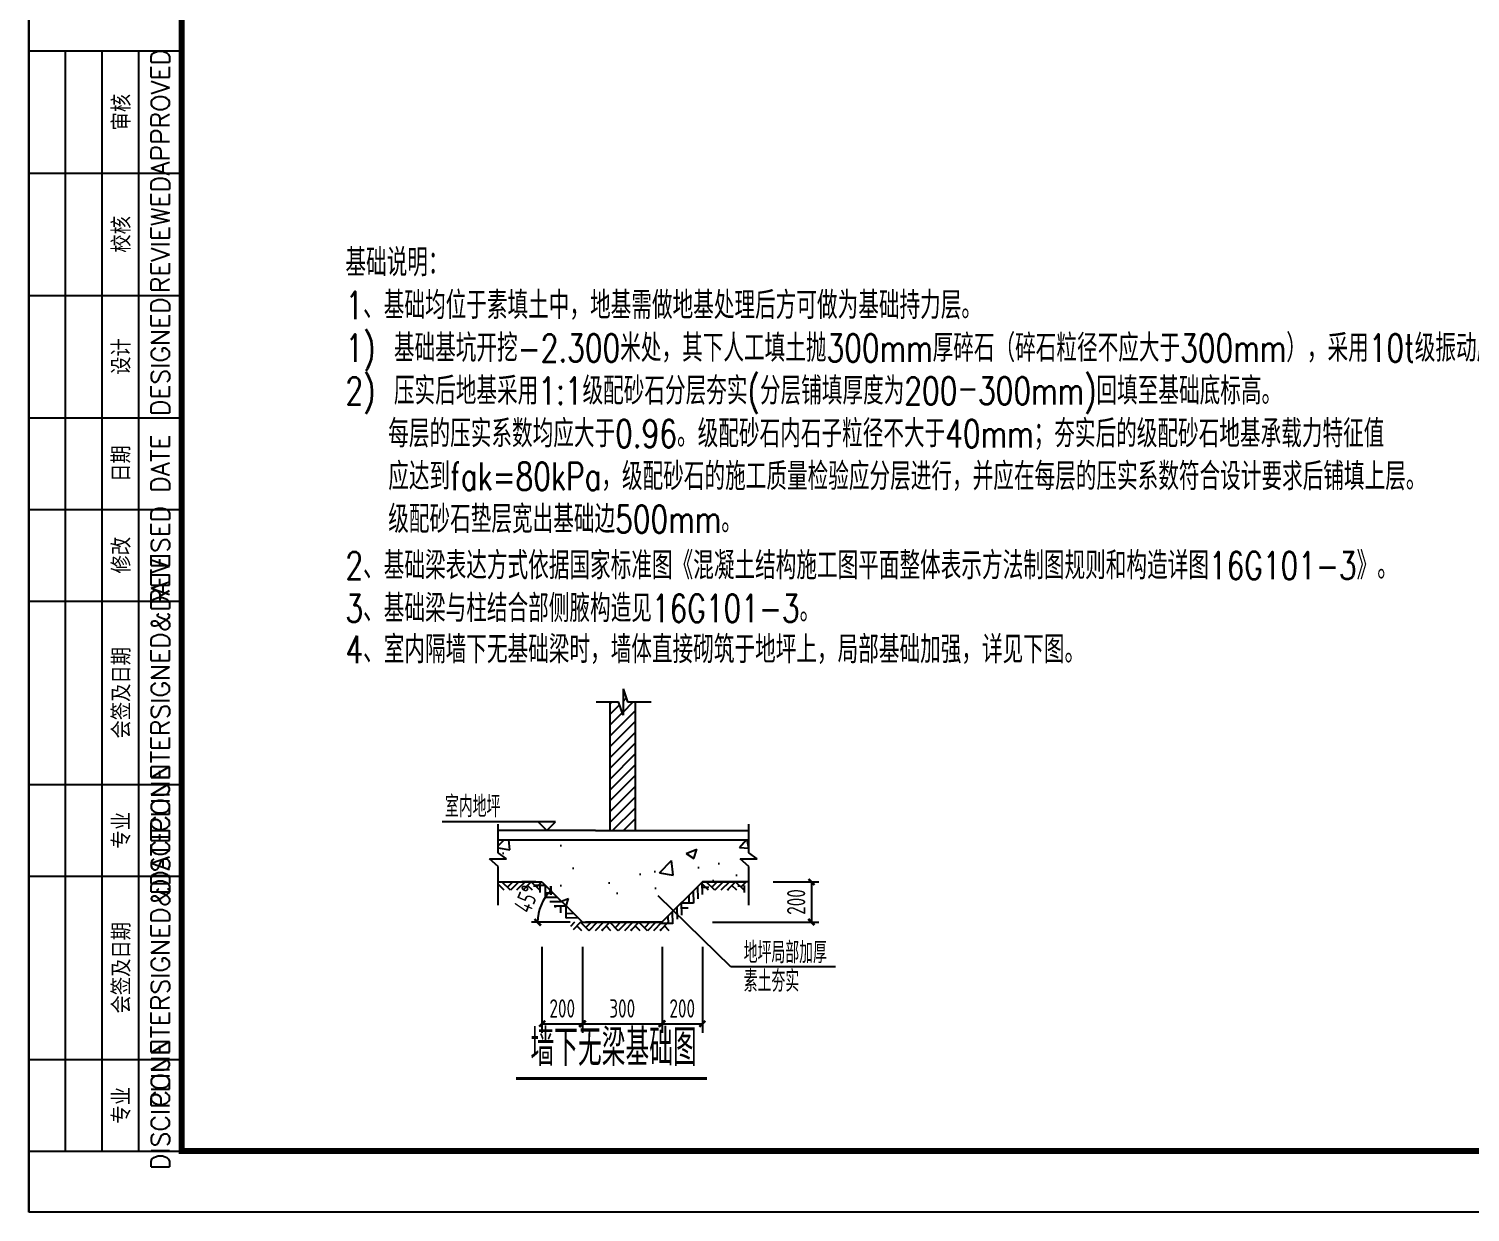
# Model space of a CAD drawing. Extents: x -14785 to 4269, y -25586 to -12228.
# Drawn here: x -13628 to -13392.2, y -25586.1 to -25392.5 of the extents above; entities that cross this region are included whole.
import ezdxf
from ezdxf.enums import TextEntityAlignment as Align

# ---------------------------------------------------------------- set-up
doc = ezdxf.new("R2010")
doc.units = 0
doc.header["$LTSCALE"] = 2000
doc.header["$MEASUREMENT"] = 0
doc.layers.get('0').update_dxf_attribs({"linetype": 'CONTINUOUS'})
doc.layers.get('DEFPOINTS').update_dxf_attribs({"linetype": 'CONTINUOUS'})
for name, color, linetype in [('AXIS', 75, 'CONTINUOUS'), ('dim', 7, 'CONTINUOUS'), ('PUB_TEXT', 7, 'CONTINUOUS'), ('尺寸', 7, 'CONTINUOUS'), ('正文', 2, 'CONTINUOUS'), ('结-详图', 2, 'CONTINUOUS'), ('结-详图-填充', 5, 'CONTINUOUS'), ('详图边线', 7, 'CONTINUOUS')]:
    doc.layers.add(name, color=color, linetype=linetype)
doc.styles.add('ECEC_TK', font='txt_l.shx', dxfattribs={"bigfont": 'hztxt_l.shx'})
doc.styles.add('GBHZ', font='gbenor.shx', dxfattribs={"width": 0.8, "bigfont": 'gbcbig.shx'})
doc.styles.add('HZTXT', font='txt.shx', dxfattribs={"width": 0.7, "height": 500, "bigfont": 'hztxt.shx'})
doc.dimstyles.new('100', dxfattribs={"dimscale": 0, "dimtxt": 3, "dimasz": 0.01, "dimexe": 1, "dimexo": 2, "dimgap": 1, "dimtad": 1, "dimdec": 0, "dimlfac": 100, "dimdsep": 46, "dimtxsty": 'GBHZ', "dimblk": 'JT', "dimcen": -2.5, "dimclrd": 7, "dimclre": 7, "dimclrt": 7, "dimadec": 0, "dimazin": 0, "dimtfac": 1, "dimtdec": 0, "dimtix": 1, "dimtmove": 2, "dimatfit": 3, "dimldrblk": 'JT', "dimfxl": 0, "dimtolj": 1, "dimlwd": -1, "dimlwe": -1, "dimarcsym": 0})
doc.dimstyles.new('Y100', dxfattribs={"dimscale": 0, "dimtxt": 3, "dimasz": 0.01, "dimexe": 1.2, "dimexo": 2, "dimgap": 1, "dimtad": 1, "dimdec": 0, "dimlfac": 100, "dimzin": 0, "dimdsep": 46, "dimtxsty": 'GBHZ', "dimblk": 'DX', "dimcen": 0.09, "dimdle": 1, "dimclrd": 7, "dimclre": 7, "dimclrt": 7, "dimadec": 0, "dimazin": 0, "dimtfac": 1, "dimtdec": 0, "dimtix": 1, "dimtmove": 2, "dimatfit": 3, "dimldrblk": 'DX', "dimfxl": 0, "dimtolj": 1, "dimtzin": 0, "dimarcsym": 0})
doc.dimstyles.new('Y20', dxfattribs={"dimscale": 0, "dimtxt": 3, "dimasz": 0.01, "dimexe": 1.5, "dimexo": 0.03, "dimgap": 1, "dimtad": 1, "dimdec": 0, "dimlfac": 20, "dimzin": 0, "dimdsep": 46, "dimtxsty": 'GBHZ', "dimblk1": 'DX', "dimblk2": 'DX', "dimsah": 1, "dimcen": 0.09, "dimdle": 1, "dimadec": 0, "dimazin": 0, "dimtfac": 1, "dimtdec": 0, "dimtix": 1, "dimtmove": 2, "dimatfit": 3, "dimldrblk": 'DX', "dimfxl": 0, "dimtolj": 1, "dimtzin": 0, "dimarcsym": 0})

# ---------------------------------------------------------------- blocks, each defined once
blk = doc.blocks.new('JT')
at = {"color": 3}
blk.add_line((-20, 0), (20, 0), dxfattribs=at)
at = {"color": 3, "const_width": 40}
blk.add_lwpolyline([(-53, -53), (53, 53)], dxfattribs=at)
blk = doc.blocks.new('*D215')
at = {"layer": 'AXIS', "color": 7, "transparency": 16777216}
blk.add_line((-13539.38, -25538.67), (-13545.71, -25538.67), dxfattribs=at)
blk.add_arc((-13537.38, -25538.67), 7.34, 135.0781, 179.9219, dxfattribs=at)
at = {"layer": 'DEFPOINTS', "color": 0, "transparency": 16777216}
for p in [(-13544.01, -25532.04, -20), (-13543.73, -25535), (-13537.38, -25538.67, -20), (-13536.87, -25538.67, -20), (-13524.37, -25538.67, -20)]:
    blk.add_point(p, dxfattribs=at)
at = {"layer": 'AXIS', "color": 7, "transparency": 16777216, "xscale": 0.01, "yscale": 0.01, "zscale": 0.01}
for p, rotation in [((-13542.56, -25533.48), 45.03905204287472), ((-13544.71, -25538.67), 269.9609479519339)]:
    blk.add_blockref('JT', p, dxfattribs=dict(at, rotation=rotation))
at = {"layer": 'AXIS', "color": 7, "transparency": 16777216, "insert": (-13546.54, -25534.87), "char_height": 3, "attachment_point": 5, "rotation": 67.5, "style": 'GBHZ'}
blk.add_mtext('\\A1;45°', dxfattribs=at)
blk = doc.blocks.new('DX')
at = {"color": 0, "linetype": 'ByBlock', "const_width": 40}
blk.add_lwpolyline([(-54, -51), (46, 49)], dxfattribs=at)
blk = doc.blocks.new('*D216')
at = {"layer": 'DEFPOINTS', "color": 0, "ltscale": 0.0005, "transparency": 16777216}
for p in [(-13544.01, -25542.66), (-13537.38, -25542.66), (-13537.38, -25555.27)]:
    blk.add_point(p, dxfattribs=at)
at = {"layer": 'dim', "color": 0, "lineweight": -2, "ltscale": 0.0005, "transparency": 16777216}
for p, q in [((-13544.01, -25542.69), (-13544.01, -25556.77)), ((-13537.38, -25542.69), (-13537.38, -25556.77)), ((-13544, -25555.27), (-13537.39, -25555.27))]:
    blk.add_line(p, q, dxfattribs=at)
at = {"layer": 'dim', "color": 0, "lineweight": -2, "ltscale": 0.0005, "transparency": 16777216, "xscale": 0.01, "yscale": 0.01, "zscale": 0.01, "rotation": 180}
blk.add_blockref('DX', (-13544.01, -25555.27), dxfattribs=at)
at = {"layer": 'dim', "color": 0, "lineweight": -2, "ltscale": 0.0005, "transparency": 16777216, "xscale": 0.01, "yscale": 0.01, "zscale": 0.01}
blk.add_blockref('DX', (-13537.38, -25555.27), dxfattribs=at)
at = {"layer": 'dim', "color": 0, "ltscale": 0.0005, "transparency": 16777216, "insert": (-13540.69, -25552.77), "char_height": 3, "attachment_point": 5, "style": 'GBHZ'}
blk.add_mtext('\\A1;200', dxfattribs=at)
blk = doc.blocks.new('*D217')
at = {"layer": 'DEFPOINTS', "color": 0, "ltscale": 0.0005, "transparency": 16777216}
for p in [(-13537.38, -25542.66), (-13524.37, -25542.66), (-13524.37, -25555.27)]:
    blk.add_point(p, dxfattribs=at)
at = {"layer": 'dim', "color": 0, "lineweight": -2, "ltscale": 0.0005, "transparency": 16777216}
for p, q in [((-13537.38, -25542.69), (-13537.38, -25556.77)), ((-13524.37, -25542.69), (-13524.37, -25556.77)), ((-13537.37, -25555.27), (-13524.38, -25555.27))]:
    blk.add_line(p, q, dxfattribs=at)
at = {"layer": 'dim', "color": 0, "lineweight": -2, "ltscale": 0.0005, "transparency": 16777216, "xscale": 0.01, "yscale": 0.01, "zscale": 0.01, "rotation": 180}
blk.add_blockref('DX', (-13537.38, -25555.27), dxfattribs=at)
at = {"layer": 'dim', "color": 0, "lineweight": -2, "ltscale": 0.0005, "transparency": 16777216, "xscale": 0.01, "yscale": 0.01, "zscale": 0.01}
blk.add_blockref('DX', (-13524.37, -25555.27), dxfattribs=at)
at = {"layer": 'dim', "color": 0, "ltscale": 0.0005, "transparency": 16777216, "insert": (-13530.88, -25552.77), "char_height": 3, "attachment_point": 5, "style": 'GBHZ'}
blk.add_mtext('\\A1;300', dxfattribs=at)
blk = doc.blocks.new('*D218')
at = {"layer": 'DEFPOINTS', "color": 0, "ltscale": 0.0005, "transparency": 16777216}
for p in [(-13524.37, -25542.66), (-13517.74, -25542.66), (-13517.74, -25555.27)]:
    blk.add_point(p, dxfattribs=at)
at = {"layer": 'dim', "color": 0, "lineweight": -2, "ltscale": 0.0005, "transparency": 16777216}
for p, q in [((-13524.37, -25542.69), (-13524.37, -25556.77)), ((-13517.74, -25542.69), (-13517.74, -25556.77)), ((-13524.36, -25555.27), (-13517.75, -25555.27))]:
    blk.add_line(p, q, dxfattribs=at)
at = {"layer": 'dim', "color": 0, "lineweight": -2, "ltscale": 0.0005, "transparency": 16777216, "xscale": 0.01, "yscale": 0.01, "zscale": 0.01, "rotation": 180}
blk.add_blockref('DX', (-13524.37, -25555.27), dxfattribs=at)
at = {"layer": 'dim', "color": 0, "lineweight": -2, "ltscale": 0.0005, "transparency": 16777216, "xscale": 0.01, "yscale": 0.01, "zscale": 0.01}
blk.add_blockref('DX', (-13517.74, -25555.27), dxfattribs=at)
at = {"layer": 'dim', "color": 0, "ltscale": 0.0005, "transparency": 16777216, "insert": (-13521.06, -25552.77), "char_height": 3, "attachment_point": 5, "style": 'GBHZ'}
blk.add_mtext('\\A1;200', dxfattribs=at)
blk = doc.blocks.new('*D219')
at = {"layer": 'DEFPOINTS', "color": 0, "ltscale": 0.0005, "transparency": 16777216}
for p in [(-13508.18, -25532.04, 20), (-13518.12, -25538.67, 20), (-13499.92, -25538.67)]:
    blk.add_point(p, dxfattribs=at)
at = {"layer": 'dim', "color": 7, "lineweight": -2, "ltscale": 0.0005, "transparency": 16777216}
for p, q in [((-13506.18, -25532.04), (-13498.72, -25532.04)), ((-13499.92, -25532.05), (-13499.92, -25538.66)), ((-13516.12, -25538.67), (-13498.72, -25538.67))]:
    blk.add_line(p, q, dxfattribs=at)
at = {"layer": 'dim', "color": 7, "lineweight": -2, "ltscale": 0.0005, "transparency": 16777216, "xscale": 0.01, "yscale": 0.01, "zscale": 0.01}
for p, rotation in [((-13499.92, -25532.04), 90), ((-13499.92, -25538.67), 270)]:
    blk.add_blockref('DX', p, dxfattribs=dict(at, rotation=rotation))
at = {"layer": 'dim', "color": 7, "ltscale": 0.0005, "transparency": 16777216, "insert": (-13502.42, -25535.35), "char_height": 3, "attachment_point": 5, "rotation": 90, "style": 'GBHZ'}
blk.add_mtext('\\A1;200', dxfattribs=at)

msp = doc.modelspace()

# ---------------------------------------------------------------- hatches: boundary and pattern name
at = {"layer": '尺寸'}
h = msp.add_hatch(dxfattribs=at)
h.set_pattern_fill('ANSI31', color=256, scale=10, style=0)
h.set_pattern_definition([(45, (-13290.6364, -24620.7097), (-0.8838835, 0.8838835), [])])
h.paths.add_polyline_path([(-13528.699, -25502.616), (-13530.007, -25502.616), (-13530.746, -25500.459), (-13530.746, -25504.774), (-13531.485, -25502.616), (-13532.848, -25502.616), (-13532.848, -25523.673), (-13529.428, -25523.673), (-13528.699, -25522.944)])
h = msp.add_hatch(dxfattribs=at)
h.set_pattern_fill('AR-CONC', color=256, scale=2.5, style=0)
h.set_pattern_definition([(50, (-13290.636, -24620.71), (17.9315, -1.5688), [1.875, -20.625]), (355, (-13290.636, -24620.71), (-3.4688, 18.8048), [1.5, -16.5]), (100.4514, (-13289.142, -24620.84), (14.46273, 17.236), [1.5935, -17.52855]), (46.1842, (-13290.636, -24615.71), (26.68103, -4.138), [2.8125, -30.9375]), (96.6356, (-13288.413, -24616.055), (23.3666, 24.35295), [2.39026, -26.2928]), (351.1842, (-13290.636, -24615.71), (23.36655, 24.353), [2.25, -24.75]), (21, (-13288.136, -24616.96), (14.92268, -10.06547), [1.875, -20.625]), (326, (-13288.136, -24616.96), (6.0829, 18.12875), [1.5, -16.5]), (71.4514, (-13286.893, -24617.798), (21.00557, 8.06326), [1.5935, -17.52855]), (37.5, (-13290.6364, -24620.7097), (0.303996, 8.322346), [0, -16.3, 0, -16.75, 0, -16.5625]), (7.5, (-13290.636, -24620.71), (6.57674, 9.86029), [0, -9.55, 0, -15.925, 0, -6.3125]), (327.5, (-13296.2114, -24620.71), (13.34556, -0.56387), [0, -6.25, 0, -19.5, 0, -25.875]), (317.5, (-13298.711, -24620.71), (14.57965, 2.50262), [0, -8.125, 0, -12.95, 0, -18.375])])
h.paths.add_polyline_path([(-13551.174, -25525.155), (-13551.174, -25527.326), (-13549.82, -25528.274), (-13552.596, -25528.274), (-13551.174, -25529.56), (-13551.174, -25532.036), (-13544.01, -25532.036), (-13537.377, -25538.669), (-13524.373, -25538.669), (-13517.74, -25532.036), (-13510.576, -25532.036), (-13510.181, -25532.036), (-13510.181, -25529.56), (-13511.604, -25528.274), (-13508.827, -25528.274), (-13510.181, -25527.326), (-13510.181, -25525.155)])

# ---------------------------------------------------------------- linework, layer by layer
for p, q in [((-13627.96, -25586.104), (-13627.96, -24992.104)), ((-13627.96, -24992.104), (-13627.96, -25586.104)), ((-13621.96, -25576.104), (-13621.96, -25396.104)), ((-13615.96, -25576.104), (-13615.96, -25396.104)), ((-13609.96, -25576.104), (-13609.96, -25396.104)), ((-13627.96, -25416.104), (-13602.96, -25416.104)), ((-13627.96, -25436.104), (-13602.96, -25436.104)), ((-13627.96, -25456.104), (-13602.96, -25456.104)), ((-13627.96, -25471.104), (-13602.96, -25471.104)), ((-13627.96, -25486.104), (-13602.96, -25486.104)), ((-13627.96, -25516.104), (-13602.96, -25516.104)), ((-13627.96, -25531.104), (-13602.96, -25531.104)), ((-13627.96, -25561.104), (-13602.96, -25561.104)), ((-12786.96, -25586.104), (-13627.96, -25586.104))]:
    msp.add_line(p, q)
at = {"color": 0, "const_width": 1}
msp.add_lwpolyline([(-12796.96, -25576.104), (-13602.96, -25576.104), (-13602.96, -25002.104), (-12796.96, -25002.104)], close=True, dxfattribs=at)
msp.add_lwpolyline([(-13627.96, -25396.104), (-13627.96, -25576.104), (-13602.96, -25576.104), (-13602.96, -25396.104)], close=True)
at = {"layer": '尺寸'}
for p, q in [((-13535.158, -25502.616), (-13531.485, -25502.616)), ((-13530.746, -25504.774), (-13531.485, -25502.616)), ((-13530.746, -25500.459), (-13530.746, -25504.774)), ((-13530.746, -25500.459), (-13530.007, -25502.616)), ((-13530.007, -25502.616), (-13526.128, -25502.616)), ((-13541.79, -25522.259), (-13560.311, -25522.259)), ((-13551.174, -25527.326), (-13551.174, -25522.611)), ((-13543.204, -25523.673), (-13544.619, -25522.259)), ((-13543.204, -25523.673), (-13541.79, -25522.259)), ((-13510.181, -25527.326), (-13510.181, -25522.611)), ((-13552.596, -25528.274), (-13549.82, -25528.274)), ((-13551.174, -25529.56), (-13552.596, -25528.274)), ((-13549.82, -25528.274), (-13551.174, -25527.326)), ((-13510.181, -25529.56), (-13511.604, -25528.274)), ((-13511.604, -25528.274), (-13508.827, -25528.274)), ((-13508.827, -25528.274), (-13510.181, -25527.326)), ((-13551.174, -25535.869), (-13551.174, -25529.56)), ((-13510.181, -25535.869), (-13510.181, -25529.56)), ((-13550.183, -25533.436), (-13551.174, -25532.445)), ((-13549.155, -25533.436), (-13550.555, -25532.036)), ((-13548.783, -25532.036), (-13549.66, -25532.931)), ((-13547.783, -25532.036), (-13549.155, -25533.436)), ((-13546.783, -25532.036), (-13548.155, -25533.436)), ((-13545.783, -25532.036), (-13547.155, -25533.436)), ((-13546.883, -25533.436), (-13547.083, -25533.236)), ((-13545.583, -25533.436), (-13546.383, -25532.636)), ((-13544.383, -25533.436), (-13545.783, -25532.036)), ((-13543.44, -25532.647), (-13545.401, -25532.673)), ((-13545.207, -25532.865), (-13545.208, -25532.582)), ((-13544.01, -25532.036), (-13544.887, -25532.931)), ((-13544.285, -25533.781), (-13544.289, -25532.65)), ((-13543.433, -25534.627), (-13543.44, -25532.647)), ((-13518.554, -25532.849), (-13518.534, -25534.81)), ((-13517.846, -25532.142), (-13517.827, -25534.103)), ((-13516.715, -25532.99), (-13517.846, -25532.99)), ((-13510.181, -25532.036), (-13517.74, -25532.036)), ((-13516.75, -25533.436), (-13517.74, -25532.445)), ((-13515.722, -25533.436), (-13517.122, -25532.036)), ((-13515.349, -25532.036), (-13516.227, -25532.931)), ((-13514.349, -25532.036), (-13515.722, -25533.436)), ((-13513.349, -25532.036), (-13514.722, -25533.436)), ((-13512.349, -25532.036), (-13513.722, -25533.436)), ((-13513.449, -25533.436), (-13513.649, -25533.236)), ((-13512.149, -25533.436), (-13512.949, -25532.636)), ((-13510.949, -25533.436), (-13512.349, -25532.036)), ((-13511.774, -25532.865), (-13511.775, -25532.582)), ((-13510.576, -25532.036), (-13511.454, -25532.931)), ((-13510.852, -25533.781), (-13510.855, -25532.65)), ((-13542.182, -25533.896), (-13543.436, -25533.913)), ((-13541.473, -25534.601), (-13543.433, -25534.627)), ((-13540.763, -25535.306), (-13542.724, -25535.332)), ((-13513.112, -25545.95), (-13525.02, -25534.341)), ((-13521.221, -25535.517), (-13521.202, -25537.478)), ((-13519.241, -25535.517), (-13521.221, -25535.517)), ((-13519.968, -25534.263), (-13519.956, -25535.517)), ((-13519.633, -25533.905), (-13519.633, -25533.905)), ((-13519.261, -25533.556), (-13519.241, -25535.517)), ((-13517.634, -25533.91), (-13517.917, -25533.91)), ((-13540.054, -25536.01), (-13542.014, -25536.036)), ((-13541.821, -25536.229), (-13541.822, -25535.946)), ((-13540.898, -25537.145), (-13540.902, -25536.013)), ((-13540.047, -25537.99), (-13540.054, -25536.01)), ((-13538.796, -25537.259), (-13540.049, -25537.276)), ((-13538.086, -25537.964), (-13540.047, -25537.99)), ((-13523.39, -25537.685), (-13523.377, -25538.939)), ((-13522.683, -25536.978), (-13522.663, -25538.939)), ((-13521.929, -25536.224), (-13521.909, -25538.185)), ((-13521.009, -25537.285), (-13521.292, -25537.285)), ((-13520.09, -25536.365), (-13521.221, -25536.365)), ((-13538.692, -25538.669), (-13539.368, -25539.359)), ((-13537.692, -25538.669), (-13538.897, -25539.897)), ((-13537.492, -25540.069), (-13538.292, -25539.269)), ((-13536.292, -25540.069), (-13537.692, -25538.669)), ((-13535.985, -25538.669), (-13536.863, -25539.564)), ((-13534.985, -25538.669), (-13536.358, -25540.069)), ((-13533.919, -25538.669), (-13535.292, -25540.069)), ((-13532.919, -25538.669), (-13534.292, -25540.069)), ((-13534.019, -25540.069), (-13534.219, -25539.869)), ((-13532.719, -25540.069), (-13533.519, -25539.269)), ((-13531.519, -25540.069), (-13532.919, -25538.669)), ((-13531.146, -25538.669), (-13532.024, -25539.564)), ((-13530.146, -25538.669), (-13531.519, -25540.069)), ((-13529.146, -25538.669), (-13530.519, -25540.069)), ((-13528.146, -25538.669), (-13529.519, -25540.069)), ((-13529.246, -25540.069), (-13529.446, -25539.869)), ((-13527.946, -25540.069), (-13528.746, -25539.269)), ((-13526.746, -25540.069), (-13528.146, -25538.669)), ((-13526.373, -25538.669), (-13527.251, -25539.564)), ((-13525.373, -25538.669), (-13526.746, -25540.069)), ((-13524.373, -25538.669), (-13525.746, -25540.069)), ((-13524.373, -25538.669), (-13525.746, -25540.069)), ((-13523.373, -25538.669), (-13524.746, -25540.069)), ((-13524.473, -25540.069), (-13524.673, -25539.869)), ((-13522.616, -25538.892), (-13524.596, -25538.892)), ((-13523.173, -25540.069), (-13523.973, -25539.269)), ((-13495.992, -25545.95), (-13513.112, -25545.95))]:
    msp.add_line(p, q, dxfattribs=at)
at = {"layer": '尺寸', "const_width": 0.5, "elevation": 20}
msp.add_lwpolyline([(-13548.251, -25564.208), (-13517.022, -25564.208)], dxfattribs=at)
at = {"layer": '结-详图'}
msp.add_line((-13537.377, -25538.669), (-13524.373, -25538.669), dxfattribs=at)
at = {"layer": '结-详图-填充'}
msp.add_line((-13543.666, -25525.301), (-13543.666, -25525.301), dxfattribs=at)
at = {"layer": '详图边线'}
for p, q in [((-13532.848, -25523.673), (-13532.848, -25502.616)), ((-13528.699, -25523.673), (-13528.699, -25502.616)), ((-13535.235, -25523.673), (-13551.174, -25523.673)), ((-13535.235, -25523.673), (-13510.181, -25523.673)), ((-13551.174, -25525.155), (-13510.181, -25525.155)), ((-13551.174, -25532.036), (-13544.01, -25532.036)), ((-13545.01, -25532.036), (-13547.282, -25532.036)), ((-13544.01, -25532.036), (-13537.377, -25538.669)), ((-13517.74, -25532.036), (-13524.373, -25538.669)), ((-13517.74, -25532.036), (-13510.576, -25532.036)), ((-13524.373, -25538.669), (-13536.873, -25538.669))]:
    msp.add_line(p, q, dxfattribs=at)

# ---------------------------------------------------------------- texts
at = {"style": 'ECEC_TK'}
for s, p in [('APPROVED', (-13606.46, -25406.104)), ('审核', (-13612.96, -25406.104)), ('REVIEWED', (-13606.46, -25426.104)), ('校核', (-13612.96, -25426.104)), ('DESIGNED', (-13606.46, -25446.104)), ('设计', (-13612.96, -25446.104)), ('DATE', (-13606.46, -25463.604)), ('日期', (-13612.96, -25463.604)), ('REVISED', (-13606.46, -25478.604)), ('修改', (-13612.96, -25478.604)), ('COUNTERSIGNED&DATE', (-13606.46, -25501.104)), ('会签及日期', (-13612.96, -25501.104)), ('DISCIPLINE', (-13606.46, -25523.604)), ('专业', (-13612.96, -25523.604)), ('COUNTERSIGNED&DATE', (-13606.46, -25546.104)), ('会签及日期', (-13612.96, -25546.104)), ('DISCIPLINE', (-13606.46, -25568.604)), ('专业', (-13612.96, -25568.604))]:
    msp.add_text(s, height=3, rotation=90, dxfattribs=at).set_placement(p, align=Align.MIDDLE)
at = {"layer": 'PUB_TEXT', "style": 'HZTXT', "width": 0.75}
for s, p in [('基础说明：', (-13576.16, -25432.961)), ('1、基础均位于素填土中，地基需做地基处理后方可做为基础持力层。', (-13576.16, -25439.961)), ('1) 基础基坑开挖-2.300米处，其下人工填土抛300mm厚碎石（碎石粒径不应大于300mm），采用10t级振动压路机碾压5~6遍；', (-13576.16, -25446.961)), ('2) 压实后地基采用1:1级配砂石分层夯实(分层铺填厚度为200－300mm)回填至基础底标高。', (-13576.16, -25453.961)), ('每层的压实系数均应大于0.96。级配砂石内石子粒径不大于40mm；夯实后的级配砂石地基承载力特征值', (-13569.16, -25460.961)), ('应达到fak=80kPa，级配砂石的施工质量检验应分层进行，并应在每层的压实系数符合设计要求后铺填上层。', (-13569.16, -25467.961)), ('级配砂石垫层宽出基础边500mm。', (-13569.16, -25474.961)), ('2、基础梁表达方式依据国家标准图《混凝土结构施工图平面整体表示方法制图规则和构造详图16G101-3》。', (-13576.16, -25482.553)), ('3、基础梁与柱结合部侧腋构造见16G101-3。', (-13576.16, -25489.553)), ('4、室内隔墙下无基础梁时，墙体直接砌筑于地坪上，局部基础加强，详见下图。', (-13576.16, -25496.284))]:
    msp.add_text(s, height=4.5, dxfattribs=at).set_placement(p)
at = {"layer": '正文', "color": 2, "style": 'GBHZ', "width": 0.9}
for s, p in [('室内地坪', (-13559.883, -25521.475)), ('地坪局部加厚', (-13511.002, -25545.376)), ('素土夯实', (-13511.002, -25550.044))]:
    msp.add_text(s, height=3.5, dxfattribs=at).set_placement(p)
at = {"layer": '正文', "color": 2, "linetype": 'Continuous', "style": 'GBHZ', "width": 0.9}
msp.add_text('墙下无梁基础图', height=6, dxfattribs=at).set_placement((-13545.9, -25562.17, 20))

# ---------------------------------------------------------------- dimensions: what is measured, and where the dimension line sits
at = {"layer": 'AXIS'}
dim = msp.add_angular_dim_2l(base=(-13543.73, -25535.001), line1=((-13524.373, -25538.669), (-13536.873, -25538.669)), line2=((-13544.01, -25532.036), (-13537.377, -25538.669)), dimstyle='100', override={"dimscale": 1}, dxfattribs=at)
dim.commit()
dim.dimension.update_dxf_attribs({"geometry": '*D215', "text_midpoint": (-13546.54, -25534.873, 20)})
at = {"layer": 'dim', "ltscale": 0.0005}
dim = msp.add_linear_dim(base=(-13499.921, -25538.669), p1=(-13508.181, -25532.036, 20), p2=(-13518.12, -25538.669, 20), angle=90, text='200', dimstyle='Y100', override={"dimscale": 1}, dxfattribs=at)
dim.commit()
dim.dimension.update_dxf_attribs({"geometry": '*D219', "text_midpoint": (-13502.421, -25535.352)})
for base, p1, p2, text, picture, middle in [((-13537.377, -25555.272), (-13544.01, -25542.661), (-13537.377, -25542.661), '200', '*D216', (-13540.693, -25552.772)), ((-13524.373, -25555.272), (-13537.377, -25542.661), (-13524.373, -25542.661), '300', '*D217', (-13530.875, -25552.772)), ((-13517.74, -25555.272), (-13524.373, -25542.661), (-13517.74, -25542.661), '200', '*D218', (-13521.057, -25552.772))]:
    dim = msp.add_linear_dim(base=base, p1=p1, p2=p2, text=text, dimstyle='Y20', override={"dimscale": 1}, dxfattribs=at)
    dim.commit()
    dim.dimension.update_dxf_attribs({"geometry": picture, "text_midpoint": middle})

doc.saveas('drawing.dxf')
